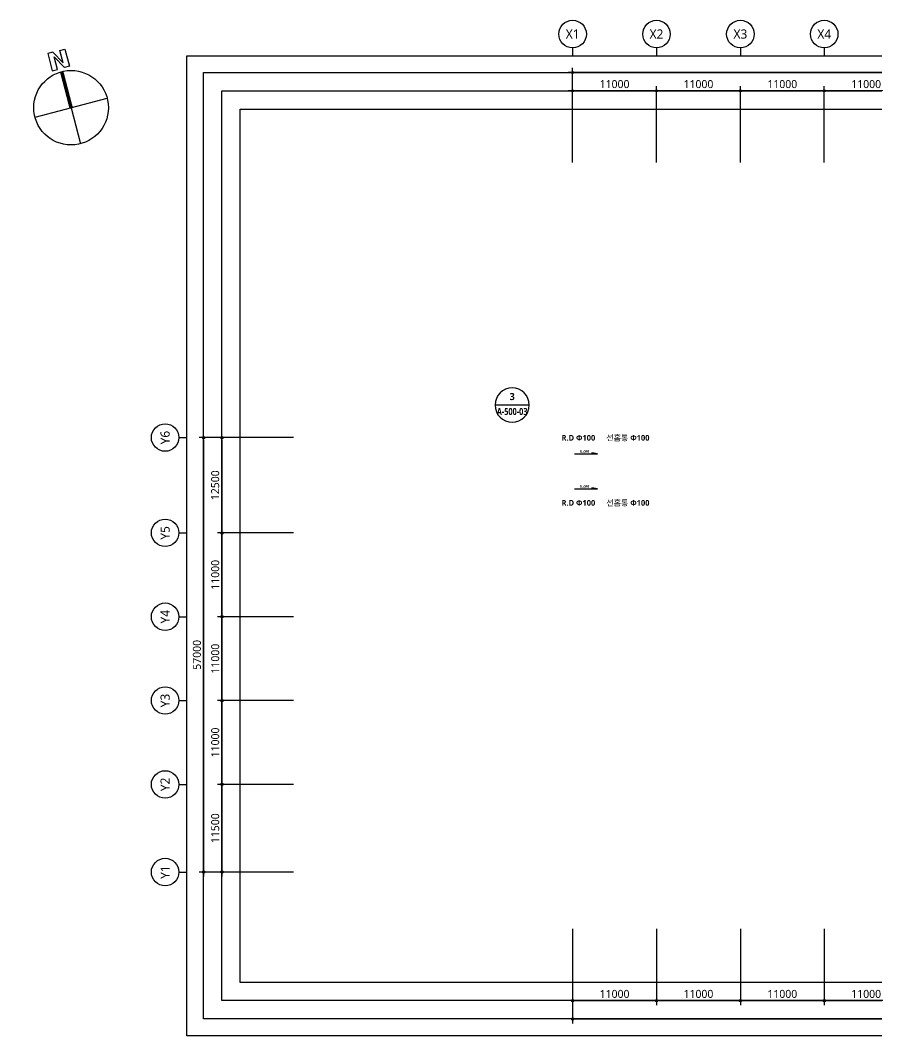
# Model space of a CAD drawing. Header units: millimetres. Extents: x -867282 to 190005487, y -1022614 to 455456909.
# Drawn here: x 2278941 to 2391259, y 36445 to 169666 of the extents above; entities that cross this region are included whole.
import ezdxf
from ezdxf.enums import TextEntityAlignment as Align

# ---------------------------------------------------------------- set-up
doc = ezdxf.new("R2010")
doc.units = ezdxf.units.MM
doc.header["$LTSCALE"] = 400
doc.header["$MEASUREMENT"] = 0
doc.header["$PDSIZE"] = -10
doc.layers.get('0').update_dxf_attribs({"linetype": 'CONTINUOUS'})
doc.layers.get('Defpoints').update_dxf_attribs({"color": 153, "linetype": 'CONTINUOUS'})
for name, color, linetype in [('A-ANNO-LEAD', 4, 'CONTINUOUS'), ('A-ANNO-SYMB', 7, 'CONTINUOUS'), ('A-ANNO-TEXT1', 7, 'CONTINUOUS'), ('A-ST-AXIS-BUB', 7, 'CONTINUOUS'), ('A-ST-AXIS-DIM', 7, 'CONTINUOUS'), ('AA-MKXS', 3, 'CONTINUOUS')]:
    doc.layers.add(name, color=color, linetype=linetype)
doc.layers.add('Defpoint', color=161, linetype='CONTINUOUS', plot=False)
doc.styles.add('2020음성 1차', font='')
doc.styles.add('SAMOO', font='romans.shx', dxfattribs={"bigfont": 'whgtxt.shx'})
doc.styles.add('SH_대대리576', font='malgun.ttf')
doc.styles.add('SH_진천_나눔', font='')
doc.styles.get('2020음성 1차').set_extended_font_data('NanumGothic', bold=True)
doc.styles.get('SH_진천_나눔').set_extended_font_data('NanumGothic', bold=True)
doc.dimstyles.new('SHP 600', dxfattribs={"dimscale": 300, "dimtxt": 3.5, "dimasz": 1, "dimexe": 2, "dimexo": 2, "dimgap": 1, "dimtad": 1, "dimdec": 0, "dimzin": 0, "dimdsep": 46, "dimtxsty": 'SH_대대리576', "dimblk": 'DIMDOT', "dimcen": 0.09, "dimclrt": 3, "dimadec": 0, "dimazin": 1, "dimtfac": 1, "dimtdec": 0, "dimtix": 1, "dimtmove": 2, "dimatfit": 0, "dimldrblk": 'DIMDOT', "dimfxl": 1, "dimtolj": 1, "dimtzin": 0, "dimarcsym": 0})

# ---------------------------------------------------------------- blocks, each defined once
blk = doc.blocks.new('DIMDOT')
at = {"color": 0}
blk.add_line((-2, 0), (2, 0), dxfattribs=at)
for radius in [0.5, 0.25]:
    blk.add_circle((0, 0), radius, dxfattribs=at)
blk = doc.blocks.new('*D279')
at = {"layer": 'A-ST-AXIS-DIM', "color": 0, "lineweight": -2, "transparency": 16777216}
for p, q in [((2351382, 151016), (2351382, 163416)), ((2456682, 162816), (2351682, 162816)), ((2456982, 151016), (2456982, 163416))]:
    blk.add_line(p, q, dxfattribs=at)
at = {"layer": 'Defpoints', "color": 0, "transparency": 16777216}
for p in [(2351382, 162816), (2351382, 150416), (2456982, 150416)]:
    blk.add_point(p, dxfattribs=at)
at = {"layer": 'A-ST-AXIS-DIM', "color": 0, "linetype": 'ByBlock', "lineweight": -2, "transparency": 16777216, "xscale": 300, "yscale": 300, "zscale": 300, "rotation": 180}
blk.add_blockref('DIMDOT', (2351382, 162816), dxfattribs=at)
at = {"layer": 'A-ST-AXIS-DIM', "color": 0, "linetype": 'ByBlock', "lineweight": -2, "transparency": 16777216, "xscale": 300, "yscale": 300, "zscale": 300}
blk.add_blockref('DIMDOT', (2456982, 162816), dxfattribs=at)
at = {"layer": 'A-ST-AXIS-DIM', "color": 3, "transparency": 16777216, "insert": (2404182, 163696), "char_height": 1050, "attachment_point": 5, "style": 'SH_대대리576'}
blk.add_mtext('\\A1;105600', dxfattribs=at)
blk = doc.blocks.new('*D280')
at = {"layer": 'A-ST-AXIS-DIM', "color": 0, "lineweight": -2, "transparency": 16777216}
for p, q in [((2351382, 151016), (2351382, 161016)), ((2362082, 160416), (2351682, 160416)), ((2362382, 151016), (2362382, 161016))]:
    blk.add_line(p, q, dxfattribs=at)
at = {"layer": 'Defpoints', "color": 0, "transparency": 16777216}
for p in [(2351382, 160416), (2351382, 150416), (2362382, 150416)]:
    blk.add_point(p, dxfattribs=at)
at = {"layer": 'A-ST-AXIS-DIM', "color": 0, "linetype": 'ByBlock', "lineweight": -2, "transparency": 16777216, "xscale": 300, "yscale": 300, "zscale": 300, "rotation": 180}
blk.add_blockref('DIMDOT', (2351382, 160416), dxfattribs=at)
at = {"layer": 'A-ST-AXIS-DIM', "color": 0, "linetype": 'ByBlock', "lineweight": -2, "transparency": 16777216, "xscale": 300, "yscale": 300, "zscale": 300}
blk.add_blockref('DIMDOT', (2362382, 160416), dxfattribs=at)
at = {"layer": 'A-ST-AXIS-DIM', "color": 3, "transparency": 16777216, "insert": (2356882, 161292), "char_height": 1050, "attachment_point": 5, "style": 'SH_대대리576'}
blk.add_mtext('\\A1;11000', dxfattribs=at)
blk = doc.blocks.new('*D281')
at = {"layer": 'A-ST-AXIS-DIM', "color": 0, "lineweight": -2, "transparency": 16777216}
for p, q in [((2362382, 151016), (2362382, 161016)), ((2373082, 160416), (2362682, 160416)), ((2373382, 151016), (2373382, 161016))]:
    blk.add_line(p, q, dxfattribs=at)
at = {"layer": 'Defpoints', "color": 0, "transparency": 16777216}
for p in [(2362382, 160416), (2362382, 150416), (2373382, 150416)]:
    blk.add_point(p, dxfattribs=at)
at = {"layer": 'A-ST-AXIS-DIM', "color": 0, "linetype": 'ByBlock', "lineweight": -2, "transparency": 16777216, "xscale": 300, "yscale": 300, "zscale": 300, "rotation": 180}
blk.add_blockref('DIMDOT', (2362382, 160416), dxfattribs=at)
at = {"layer": 'A-ST-AXIS-DIM', "color": 0, "linetype": 'ByBlock', "lineweight": -2, "transparency": 16777216, "xscale": 300, "yscale": 300, "zscale": 300}
blk.add_blockref('DIMDOT', (2373382, 160416), dxfattribs=at)
at = {"layer": 'A-ST-AXIS-DIM', "color": 3, "transparency": 16777216, "insert": (2367882, 161292), "char_height": 1050, "attachment_point": 5, "style": 'SH_대대리576'}
blk.add_mtext('\\A1;11000', dxfattribs=at)
blk = doc.blocks.new('*D282')
at = {"layer": 'A-ST-AXIS-DIM', "color": 0, "lineweight": -2, "transparency": 16777216}
for p, q in [((2373382, 151016), (2373382, 161016)), ((2384082, 160416), (2373682, 160416)), ((2384382, 151016), (2384382, 161016))]:
    blk.add_line(p, q, dxfattribs=at)
at = {"layer": 'Defpoints', "color": 0, "transparency": 16777216}
for p in [(2373382, 160416), (2373382, 150416), (2384382, 150416)]:
    blk.add_point(p, dxfattribs=at)
at = {"layer": 'A-ST-AXIS-DIM', "color": 0, "linetype": 'ByBlock', "lineweight": -2, "transparency": 16777216, "xscale": 300, "yscale": 300, "zscale": 300, "rotation": 180}
blk.add_blockref('DIMDOT', (2373382, 160416), dxfattribs=at)
at = {"layer": 'A-ST-AXIS-DIM', "color": 0, "linetype": 'ByBlock', "lineweight": -2, "transparency": 16777216, "xscale": 300, "yscale": 300, "zscale": 300}
blk.add_blockref('DIMDOT', (2384382, 160416), dxfattribs=at)
at = {"layer": 'A-ST-AXIS-DIM', "color": 3, "transparency": 16777216, "insert": (2378882, 161292), "char_height": 1050, "attachment_point": 5, "style": 'SH_대대리576'}
blk.add_mtext('\\A1;11000', dxfattribs=at)
blk = doc.blocks.new('*D283')
at = {"layer": 'A-ST-AXIS-DIM', "color": 0, "lineweight": -2, "transparency": 16777216}
for p, q in [((2384382, 151016), (2384382, 161016)), ((2395082, 160416), (2384682, 160416)), ((2395382, 151016), (2395382, 161016))]:
    blk.add_line(p, q, dxfattribs=at)
at = {"layer": 'Defpoints', "color": 0, "transparency": 16777216}
for p in [(2384382, 160416), (2384382, 150416), (2395382, 150416)]:
    blk.add_point(p, dxfattribs=at)
at = {"layer": 'A-ST-AXIS-DIM', "color": 0, "linetype": 'ByBlock', "lineweight": -2, "transparency": 16777216, "xscale": 300, "yscale": 300, "zscale": 300, "rotation": 180}
blk.add_blockref('DIMDOT', (2384382, 160416), dxfattribs=at)
at = {"layer": 'A-ST-AXIS-DIM', "color": 0, "linetype": 'ByBlock', "lineweight": -2, "transparency": 16777216, "xscale": 300, "yscale": 300, "zscale": 300}
blk.add_blockref('DIMDOT', (2395382, 160416), dxfattribs=at)
at = {"layer": 'A-ST-AXIS-DIM', "color": 3, "transparency": 16777216, "insert": (2389882, 161292), "char_height": 1050, "attachment_point": 5, "style": 'SH_대대리576'}
blk.add_mtext('\\A1;11000', dxfattribs=at)
blk = doc.blocks.new('A-ST-AXIS-BUB-1')
at = {"layer": 'A-ST-AXIS-BUB'}
blk.add_line((0, 350), (0, 0), dxfattribs=at)
blk.add_circle((0, 950), 600, dxfattribs=at)
blk = doc.blocks.new('*D289')
at = {"layer": 'A-ST-AXIS-DIM', "color": 0, "lineweight": -2, "transparency": 16777216}
for p, q in [((2314782, 114916), (2302382, 114916)), ((2302982, 114616), (2302982, 58216)), ((2314782, 57916), (2302382, 57916))]:
    blk.add_line(p, q, dxfattribs=at)
at = {"layer": 'Defpoints', "color": 0, "transparency": 16777216}
for p in [(2315382, 114916), (2302982, 57916), (2315382, 57916)]:
    blk.add_point(p, dxfattribs=at)
at = {"layer": 'A-ST-AXIS-DIM', "color": 0, "linetype": 'ByBlock', "lineweight": -2, "transparency": 16777216, "xscale": 300, "yscale": 300, "zscale": 300}
for p, rotation in [((2302982, 114916), 90), ((2302982, 57916), 270)]:
    blk.add_blockref('DIMDOT', p, dxfattribs=dict(at, rotation=rotation))
at = {"layer": 'A-ST-AXIS-DIM', "color": 3, "transparency": 16777216, "insert": (2302105, 86416), "char_height": 1050, "attachment_point": 5, "rotation": 90, "style": 'SH_대대리576'}
blk.add_mtext('\\A1;57000', dxfattribs=at)
blk = doc.blocks.new('*D290')
at = {"layer": 'A-ST-AXIS-DIM', "color": 0, "lineweight": -2, "transparency": 16777216}
for p, q in [((2314782, 69416), (2304782, 69416)), ((2305382, 69116), (2305382, 58216)), ((2314782, 57916), (2304782, 57916))]:
    blk.add_line(p, q, dxfattribs=at)
at = {"layer": 'Defpoints', "color": 0, "transparency": 16777216}
for p in [(2315382, 69416), (2305382, 57916), (2315382, 57916)]:
    blk.add_point(p, dxfattribs=at)
at = {"layer": 'A-ST-AXIS-DIM', "color": 0, "linetype": 'ByBlock', "lineweight": -2, "transparency": 16777216, "xscale": 300, "yscale": 300, "zscale": 300}
for p, rotation in [((2305382, 69416), 90), ((2305382, 57916), 270)]:
    blk.add_blockref('DIMDOT', p, dxfattribs=dict(at, rotation=rotation))
at = {"layer": 'A-ST-AXIS-DIM', "color": 3, "transparency": 16777216, "insert": (2304505, 63666), "char_height": 1050, "attachment_point": 5, "rotation": 90, "style": 'SH_대대리576'}
blk.add_mtext('\\A1;11500', dxfattribs=at)
blk = doc.blocks.new('*D291')
at = {"layer": 'A-ST-AXIS-DIM', "color": 0, "lineweight": -2, "transparency": 16777216}
for p, q in [((2314782, 80416), (2304782, 80416)), ((2305382, 80116), (2305382, 69716)), ((2314782, 69416), (2304782, 69416))]:
    blk.add_line(p, q, dxfattribs=at)
at = {"layer": 'Defpoints', "color": 0, "transparency": 16777216}
for p in [(2315382, 80416), (2305382, 69416), (2315382, 69416)]:
    blk.add_point(p, dxfattribs=at)
at = {"layer": 'A-ST-AXIS-DIM', "color": 0, "linetype": 'ByBlock', "lineweight": -2, "transparency": 16777216, "xscale": 300, "yscale": 300, "zscale": 300}
for p, rotation in [((2305382, 80416), 90), ((2305382, 69416), 270)]:
    blk.add_blockref('DIMDOT', p, dxfattribs=dict(at, rotation=rotation))
at = {"layer": 'A-ST-AXIS-DIM', "color": 3, "transparency": 16777216, "insert": (2304506, 74916), "char_height": 1050, "attachment_point": 5, "rotation": 90, "style": 'SH_대대리576'}
blk.add_mtext('\\A1;11000', dxfattribs=at)
blk = doc.blocks.new('*D292')
at = {"layer": 'A-ST-AXIS-DIM', "color": 0, "lineweight": -2, "transparency": 16777216}
for p, q in [((2314782, 91416), (2304782, 91416)), ((2305382, 91116), (2305382, 80716)), ((2314782, 80416), (2304782, 80416))]:
    blk.add_line(p, q, dxfattribs=at)
at = {"layer": 'Defpoints', "color": 0, "transparency": 16777216}
for p in [(2315382, 91416), (2305382, 80416), (2315382, 80416)]:
    blk.add_point(p, dxfattribs=at)
at = {"layer": 'A-ST-AXIS-DIM', "color": 0, "linetype": 'ByBlock', "lineweight": -2, "transparency": 16777216, "xscale": 300, "yscale": 300, "zscale": 300}
for p, rotation in [((2305382, 91416), 90), ((2305382, 80416), 270)]:
    blk.add_blockref('DIMDOT', p, dxfattribs=dict(at, rotation=rotation))
at = {"layer": 'A-ST-AXIS-DIM', "color": 3, "transparency": 16777216, "insert": (2304506, 85916), "char_height": 1050, "attachment_point": 5, "rotation": 90, "style": 'SH_대대리576'}
blk.add_mtext('\\A1;11000', dxfattribs=at)
blk = doc.blocks.new('*D293')
at = {"layer": 'A-ST-AXIS-DIM', "color": 0, "lineweight": -2, "transparency": 16777216}
for p, q in [((2314782, 102416), (2304782, 102416)), ((2305382, 102116), (2305382, 91716)), ((2314782, 91416), (2304782, 91416))]:
    blk.add_line(p, q, dxfattribs=at)
at = {"layer": 'Defpoints', "color": 0, "transparency": 16777216}
for p in [(2315382, 102416), (2305382, 91416), (2315382, 91416)]:
    blk.add_point(p, dxfattribs=at)
at = {"layer": 'A-ST-AXIS-DIM', "color": 0, "linetype": 'ByBlock', "lineweight": -2, "transparency": 16777216, "xscale": 300, "yscale": 300, "zscale": 300}
for p, rotation in [((2305382, 102416), 90), ((2305382, 91416), 270)]:
    blk.add_blockref('DIMDOT', p, dxfattribs=dict(at, rotation=rotation))
at = {"layer": 'A-ST-AXIS-DIM', "color": 3, "transparency": 16777216, "insert": (2304506, 96916), "char_height": 1050, "attachment_point": 5, "rotation": 90, "style": 'SH_대대리576'}
blk.add_mtext('\\A1;11000', dxfattribs=at)
blk = doc.blocks.new('*D294')
at = {"layer": 'A-ST-AXIS-DIM', "color": 0, "lineweight": -2, "transparency": 16777216}
for p, q in [((2314782, 114916), (2304782, 114916)), ((2305382, 114616), (2305382, 102716)), ((2314782, 102416), (2304782, 102416))]:
    blk.add_line(p, q, dxfattribs=at)
at = {"layer": 'Defpoints', "color": 0, "transparency": 16777216}
for p in [(2315382, 114916), (2305382, 102416), (2315382, 102416)]:
    blk.add_point(p, dxfattribs=at)
at = {"layer": 'A-ST-AXIS-DIM', "color": 0, "linetype": 'ByBlock', "lineweight": -2, "transparency": 16777216, "xscale": 300, "yscale": 300, "zscale": 300}
for p, rotation in [((2305382, 114916), 90), ((2305382, 102416), 270)]:
    blk.add_blockref('DIMDOT', p, dxfattribs=dict(at, rotation=rotation))
at = {"layer": 'A-ST-AXIS-DIM', "color": 3, "transparency": 16777216, "insert": (2304503, 108666), "char_height": 1050, "attachment_point": 5, "rotation": 90, "style": 'SH_대대리576'}
blk.add_mtext('\\A1;12500', dxfattribs=at)
blk = doc.blocks.new('*D301')
at = {"layer": 'A-ST-AXIS-DIM', "color": 0, "lineweight": -2, "transparency": 16777216}
for p, q in [((2351382, 50445), (2351382, 40445)), ((2362382, 50445), (2362382, 40445)), ((2351682, 41045), (2362082, 41045))]:
    blk.add_line(p, q, dxfattribs=at)
at = {"layer": 'Defpoints', "color": 0, "transparency": 16777216}
for p in [(2351382, 51045), (2362382, 51045), (2362382, 41045)]:
    blk.add_point(p, dxfattribs=at)
at = {"layer": 'A-ST-AXIS-DIM', "color": 0, "linetype": 'ByBlock', "lineweight": -2, "transparency": 16777216, "xscale": 300, "yscale": 300, "zscale": 300, "rotation": 180}
blk.add_blockref('DIMDOT', (2351382, 41045), dxfattribs=at)
at = {"layer": 'A-ST-AXIS-DIM', "color": 0, "linetype": 'ByBlock', "lineweight": -2, "transparency": 16777216, "xscale": 300, "yscale": 300, "zscale": 300}
blk.add_blockref('DIMDOT', (2362382, 41045), dxfattribs=at)
at = {"layer": 'A-ST-AXIS-DIM', "color": 3, "transparency": 16777216, "insert": (2356882, 41921), "char_height": 1050, "attachment_point": 5, "style": 'SH_대대리576'}
blk.add_mtext('\\A1;11000', dxfattribs=at)
blk = doc.blocks.new('*D302')
at = {"layer": 'A-ST-AXIS-DIM', "color": 0, "lineweight": -2, "transparency": 16777216}
for p, q in [((2362382, 50445), (2362382, 40445)), ((2373382, 50445), (2373382, 40445)), ((2362682, 41045), (2373082, 41045))]:
    blk.add_line(p, q, dxfattribs=at)
at = {"layer": 'Defpoints', "color": 0, "transparency": 16777216}
for p in [(2362382, 51045), (2373382, 51045), (2373382, 41045)]:
    blk.add_point(p, dxfattribs=at)
at = {"layer": 'A-ST-AXIS-DIM', "color": 0, "linetype": 'ByBlock', "lineweight": -2, "transparency": 16777216, "xscale": 300, "yscale": 300, "zscale": 300, "rotation": 180}
blk.add_blockref('DIMDOT', (2362382, 41045), dxfattribs=at)
at = {"layer": 'A-ST-AXIS-DIM', "color": 0, "linetype": 'ByBlock', "lineweight": -2, "transparency": 16777216, "xscale": 300, "yscale": 300, "zscale": 300}
blk.add_blockref('DIMDOT', (2373382, 41045), dxfattribs=at)
at = {"layer": 'A-ST-AXIS-DIM', "color": 3, "transparency": 16777216, "insert": (2367882, 41921), "char_height": 1050, "attachment_point": 5, "style": 'SH_대대리576'}
blk.add_mtext('\\A1;11000', dxfattribs=at)
blk = doc.blocks.new('*D303')
at = {"layer": 'A-ST-AXIS-DIM', "color": 0, "lineweight": -2, "transparency": 16777216}
for p, q in [((2373382, 50445), (2373382, 40445)), ((2384382, 50445), (2384382, 40445)), ((2373682, 41045), (2384082, 41045))]:
    blk.add_line(p, q, dxfattribs=at)
at = {"layer": 'Defpoints', "color": 0, "transparency": 16777216}
for p in [(2373382, 51045), (2384382, 51045), (2384382, 41045)]:
    blk.add_point(p, dxfattribs=at)
at = {"layer": 'A-ST-AXIS-DIM', "color": 0, "linetype": 'ByBlock', "lineweight": -2, "transparency": 16777216, "xscale": 300, "yscale": 300, "zscale": 300, "rotation": 180}
blk.add_blockref('DIMDOT', (2373382, 41045), dxfattribs=at)
at = {"layer": 'A-ST-AXIS-DIM', "color": 0, "linetype": 'ByBlock', "lineweight": -2, "transparency": 16777216, "xscale": 300, "yscale": 300, "zscale": 300}
blk.add_blockref('DIMDOT', (2384382, 41045), dxfattribs=at)
at = {"layer": 'A-ST-AXIS-DIM', "color": 3, "transparency": 16777216, "insert": (2378882, 41921), "char_height": 1050, "attachment_point": 5, "style": 'SH_대대리576'}
blk.add_mtext('\\A1;11000', dxfattribs=at)
blk = doc.blocks.new('*D304')
at = {"layer": 'A-ST-AXIS-DIM', "color": 0, "lineweight": -2, "transparency": 16777216}
for p, q in [((2384382, 50445), (2384382, 40445)), ((2395382, 50445), (2395382, 40445)), ((2384682, 41045), (2395082, 41045))]:
    blk.add_line(p, q, dxfattribs=at)
at = {"layer": 'Defpoints', "color": 0, "transparency": 16777216}
for p in [(2384382, 51045), (2395382, 51045), (2395382, 41045)]:
    blk.add_point(p, dxfattribs=at)
at = {"layer": 'A-ST-AXIS-DIM', "color": 0, "linetype": 'ByBlock', "lineweight": -2, "transparency": 16777216, "xscale": 300, "yscale": 300, "zscale": 300, "rotation": 180}
blk.add_blockref('DIMDOT', (2384382, 41045), dxfattribs=at)
at = {"layer": 'A-ST-AXIS-DIM', "color": 0, "linetype": 'ByBlock', "lineweight": -2, "transparency": 16777216, "xscale": 300, "yscale": 300, "zscale": 300}
blk.add_blockref('DIMDOT', (2395382, 41045), dxfattribs=at)
at = {"layer": 'A-ST-AXIS-DIM', "color": 3, "transparency": 16777216, "insert": (2389882, 41921), "char_height": 1050, "attachment_point": 5, "style": 'SH_대대리576'}
blk.add_mtext('\\A1;11000', dxfattribs=at)
blk = doc.blocks.new('*D310')
at = {"layer": 'A-ST-AXIS-DIM', "color": 0, "lineweight": -2, "transparency": 16777216}
for p, q in [((2351382, 50445), (2351382, 38045)), ((2450382, 50445), (2450382, 38045)), ((2351682, 38645), (2450082, 38645))]:
    blk.add_line(p, q, dxfattribs=at)
at = {"layer": 'Defpoints', "color": 0, "transparency": 16777216}
for p in [(2351382, 51045), (2450382, 51045), (2450382, 38645)]:
    blk.add_point(p, dxfattribs=at)
at = {"layer": 'A-ST-AXIS-DIM', "color": 0, "linetype": 'ByBlock', "lineweight": -2, "transparency": 16777216, "xscale": 300, "yscale": 300, "zscale": 300, "rotation": 180}
blk.add_blockref('DIMDOT', (2351382, 38645), dxfattribs=at)
at = {"layer": 'A-ST-AXIS-DIM', "color": 0, "linetype": 'ByBlock', "lineweight": -2, "transparency": 16777216, "xscale": 300, "yscale": 300, "zscale": 300}
blk.add_blockref('DIMDOT', (2450382, 38645), dxfattribs=at)
at = {"layer": 'A-ST-AXIS-DIM', "color": 3, "transparency": 16777216, "insert": (2400882, 39524), "char_height": 1050, "attachment_point": 5, "style": 'SH_대대리576'}
blk.add_mtext('\\A1;99000', dxfattribs=at)
blk = doc.blocks.new('dr-sy-018-D-M')
at = {"layer": 'A-ANNO-SYMB'}
for p, q in [((-1, 16.4), (-2.5, 16.4)), ((-2.5, 16.4), (-2.5, 11.4)), ((-1, 16.4), (1, 12.8)), ((-1, 15.09), (1.05, 11.4)), ((-1, 11.4), (-1, 15.09)), ((1, 12.8), (1, 16.4)), ((1, 16.4), (2.5, 16.4)), ((2.5, 16.4), (2.5, 11.4)), ((-2.5, 11.4), (-1, 11.4)), ((2.5, 11.4), (1.05, 11.4)), ((-10.5, 0), (10.5, 0)), ((0, 0), (0, -10.5))]:
    blk.add_line(p, q, dxfattribs=at)
at = {"layer": 'A-ANNO-SYMB', "const_width": 1}
blk.add_lwpolyline([(0, 10.5), (0, 0)], dxfattribs=at)
at = {"layer": 'A-ANNO-SYMB'}
blk.add_circle((0, 0), 10.5, dxfattribs=at)
blk = doc.blocks.new('*U392')
at = {"layer": 'AA-MKXS', "color": 3, "linetype": 'Continuous', "ltscale": 5}
blk.add_line((-5.999976, 0), (5.999976, 0), dxfattribs=at)
blk.add_circle((0, 0), 5.999976, dxfattribs=at)
at = {"layer": 'AA-MKXS', "style": 'SAMOO', "width": 0.85}
blk.add_attdef('ViewNUM', text='', height=2.5, dxfattribs=at).set_placement((0, 1), align=Align.BOTTOM_CENTER)
blk.add_attdef('SheetNUM', text='', height=2.5, dxfattribs=at).set_placement((0, -1), align=Align.TOP_CENTER)

msp = doc.modelspace()

# ---------------------------------------------------------------- linework, layer by layer
at = {"layer": 'A-ANNO-LEAD'}
for points in [[(2351631.8, 112776.3), (2354631.8, 112776.3), (2353881.8, 112906), (2353881.8, 112776.3)], [(2351631.8, 108186.3), (2354631.8, 108186.3), (2353881.8, 108316), (2353881.8, 108186.3)]]:
    msp.add_lwpolyline(points, dxfattribs=at)
at = {"layer": 'Defpoint'}
for points in [[(2471981.8, 36444.9), (2300781.8, 36444.9), (2300781.8, 165016.3), (2471981.8, 165016.3)], [(2469781.8, 38644.9), (2302981.8, 38644.9), (2302981.8, 162816.3), (2469781.8, 162816.3)], [(2467381.8, 41044.9), (2305381.8, 41044.9), (2305381.8, 160416.3), (2467381.8, 160416.3)], [(2464981.8, 43444.9), (2307781.8, 43444.9), (2307781.8, 158016.3), (2464981.8, 158016.3)]]:
    msp.add_lwpolyline(points, close=True, dxfattribs=at)

# ---------------------------------------------------------------- block references
at = {"xscale": 465.6960000000489, "yscale": 465.6960000000489, "zscale": 465.6960000000489, "rotation": 14.62512501076412}
msp.add_blockref('dr-sy-018-D-M', (2285600, 158200), dxfattribs=at)
ref = msp.add_blockref('*U392', (2343450.1, 119179.8), dxfattribs=dict(xscale=-375.0015000059622, yscale=375.0015000059622, zscale=375.0015000059622))
ref.add_attrib('SheetNUM', 'A-500-03', dxfattribs={"layer": 'AA-MKXS', "height": 930, "style": '2020음성 1차', "width": 0.7}).set_placement((2343450.1, 118804.8, 103000), align=Align.TOP_CENTER)
ref.add_attrib('ViewNUM', '3', dxfattribs={"layer": 'AA-MKXS', "height": 930, "style": '2020음성 1차'}).set_placement((2343450.1, 119554.8, 103000), align=Align.BOTTOM_CENTER)
at = {"layer": 'A-ST-AXIS-BUB', "xscale": 3, "yscale": 3, "zscale": 3}
for p in [(2351381.8, 165016.3), (2362381.8, 165016.3), (2373381.8, 165016.3), (2384381.8, 165016.3)]:
    msp.add_blockref('A-ST-AXIS-BUB-1', p, dxfattribs=at)
at = {"layer": 'A-ST-AXIS-BUB', "xscale": 3, "yscale": 3, "zscale": 3, "rotation": 90}
for p in [(2300781.8, 114916.3), (2300781.8, 102416.3), (2300781.8, 91416.3), (2300781.8, 80416.3), (2300781.8, 69416.3), (2300781.8, 57916.3)]:
    msp.add_blockref('A-ST-AXIS-BUB-1', p, dxfattribs=at)

# ---------------------------------------------------------------- texts
at = {"layer": 'A-ANNO-TEXT1'}
for s, height, style, p in [('X1', 1200, 'SH_대대리576', (2351381.8, 167866.3)), ('X2', 1200, 'SH_대대리576', (2362381.8, 167866.3)), ('X3', 1200, 'SH_대대리576', (2373381.8, 167866.3)), ('X4', 1200, 'SH_대대리576', (2384381.8, 167866.3)), ('SLOPE', 300, 'SH_진천_나눔', (2352931.8, 113076.3)), ('SLOPE', 300, 'SH_진천_나눔', (2352931.8, 108486.3))]:
    msp.add_text(s, height=height, dxfattribs=dict(at, style=style)).set_placement(p, align=Align.MIDDLE_CENTER)
at = {"layer": 'A-ANNO-TEXT1', "style": 'SH_대대리576'}
for s, p in [('Y6', (2297931.8, 114916.3)), ('Y5', (2297931.8, 102416.3)), ('Y4', (2297931.8, 91416.3)), ('Y3', (2297931.8, 80416.3)), ('Y2', (2297931.8, 69416.3)), ('Y1', (2297931.8, 57916.3))]:
    msp.add_text(s, height=1200, rotation=90, dxfattribs=at).set_placement(p, align=Align.MIDDLE_CENTER)
at = {"layer": 'A-ANNO-TEXT1', "style": 'SH_진천_나눔'}
for s, p in [('R.D Φ100', (2349930.5, 114511.5)), ('선홈통 Φ100', (2355790.7, 114511.5)), ('R.D Φ100', (2349930.5, 105976.5)), ('선홈통 Φ100', (2355790.7, 105976.5))]:
    msp.add_text(s, height=750, dxfattribs=at).set_placement(p)

# ---------------------------------------------------------------- dimensions: what is measured, and where the dimension line sits
at = {"layer": 'A-ST-AXIS-DIM'}
for base, p1, p2, picture, middle in [((2351381.8, 162816.3), (2456981.8, 150416.3), (2351381.8, 150416.3), '*D279', (2404181.8, 163695.8)), ((2351381.8, 160416.3), (2362381.8, 150416.3), (2351381.8, 150416.3), '*D280', (2356881.8, 161292.1)), ((2362381.8, 160416.3), (2373381.8, 150416.3), (2362381.8, 150416.3), '*D281', (2367881.8, 161292.1)), ((2373381.8, 160416.3), (2384381.8, 150416.3), (2373381.8, 150416.3), '*D282', (2378881.8, 161292.1)), ((2384381.8, 160416.3), (2395381.8, 150416.3), (2384381.8, 150416.3), '*D283', (2389881.8, 161292.1))]:
    dim = msp.add_linear_dim(base=base, p1=p1, p2=p2, dimstyle='SHP 600', dxfattribs=at)
    dim.commit()
    dim.dimension.update_dxf_attribs({"geometry": picture, "text_midpoint": middle})
for base, p1, p2, angle, picture, middle in [((2302981.8, 57916.3), (2315381.8, 114916.3), (2315381.8, 57916.3), 90, '*D289', (2302104.6, 86416.3)), ((2305381.8, 102416.3), (2315381.8, 114916.3), (2315381.8, 102416.3), 90, '*D294', (2304503.1, 108666.3)), ((2305381.8, 91416.3), (2315381.8, 102416.3), (2315381.8, 91416.3), 90, '*D293', (2304506.1, 96916.3)), ((2305381.8, 80416.3), (2315381.8, 91416.3), (2315381.8, 80416.3), 90, '*D292', (2304506.1, 85916.3)), ((2305381.8, 69416.3), (2315381.8, 80416.3), (2315381.8, 69416.3), 90, '*D291', (2304506.1, 74916.3)), ((2305381.8, 57916.3), (2315381.8, 69416.3), (2315381.8, 57916.3), 90, '*D290', (2304504.6, 63666.3)), ((2362381.8, 41044.9), (2351381.8, 51044.9), (2362381.8, 51044.9), 180, '*D301', (2356881.8, 41920.6)), ((2450381.8, 38644.9), (2351381.8, 51044.9), (2450381.8, 51044.9), 180, '*D310', (2400881.8, 39524.3)), ((2373381.8, 41044.9), (2362381.8, 51044.9), (2373381.8, 51044.9), 180, '*D302', (2367881.8, 41920.6)), ((2384381.8, 41044.9), (2373381.8, 51044.9), (2384381.8, 51044.9), 180, '*D303', (2378881.8, 41920.6)), ((2395381.8, 41044.9), (2384381.8, 51044.9), (2395381.8, 51044.9), 180, '*D304', (2389881.8, 41920.6))]:
    dim = msp.add_linear_dim(base=base, p1=p1, p2=p2, angle=angle, dimstyle='SHP 600', dxfattribs=at)
    dim.commit()
    dim.dimension.update_dxf_attribs({"geometry": picture, "text_midpoint": middle})

doc.saveas('drawing.dxf')
